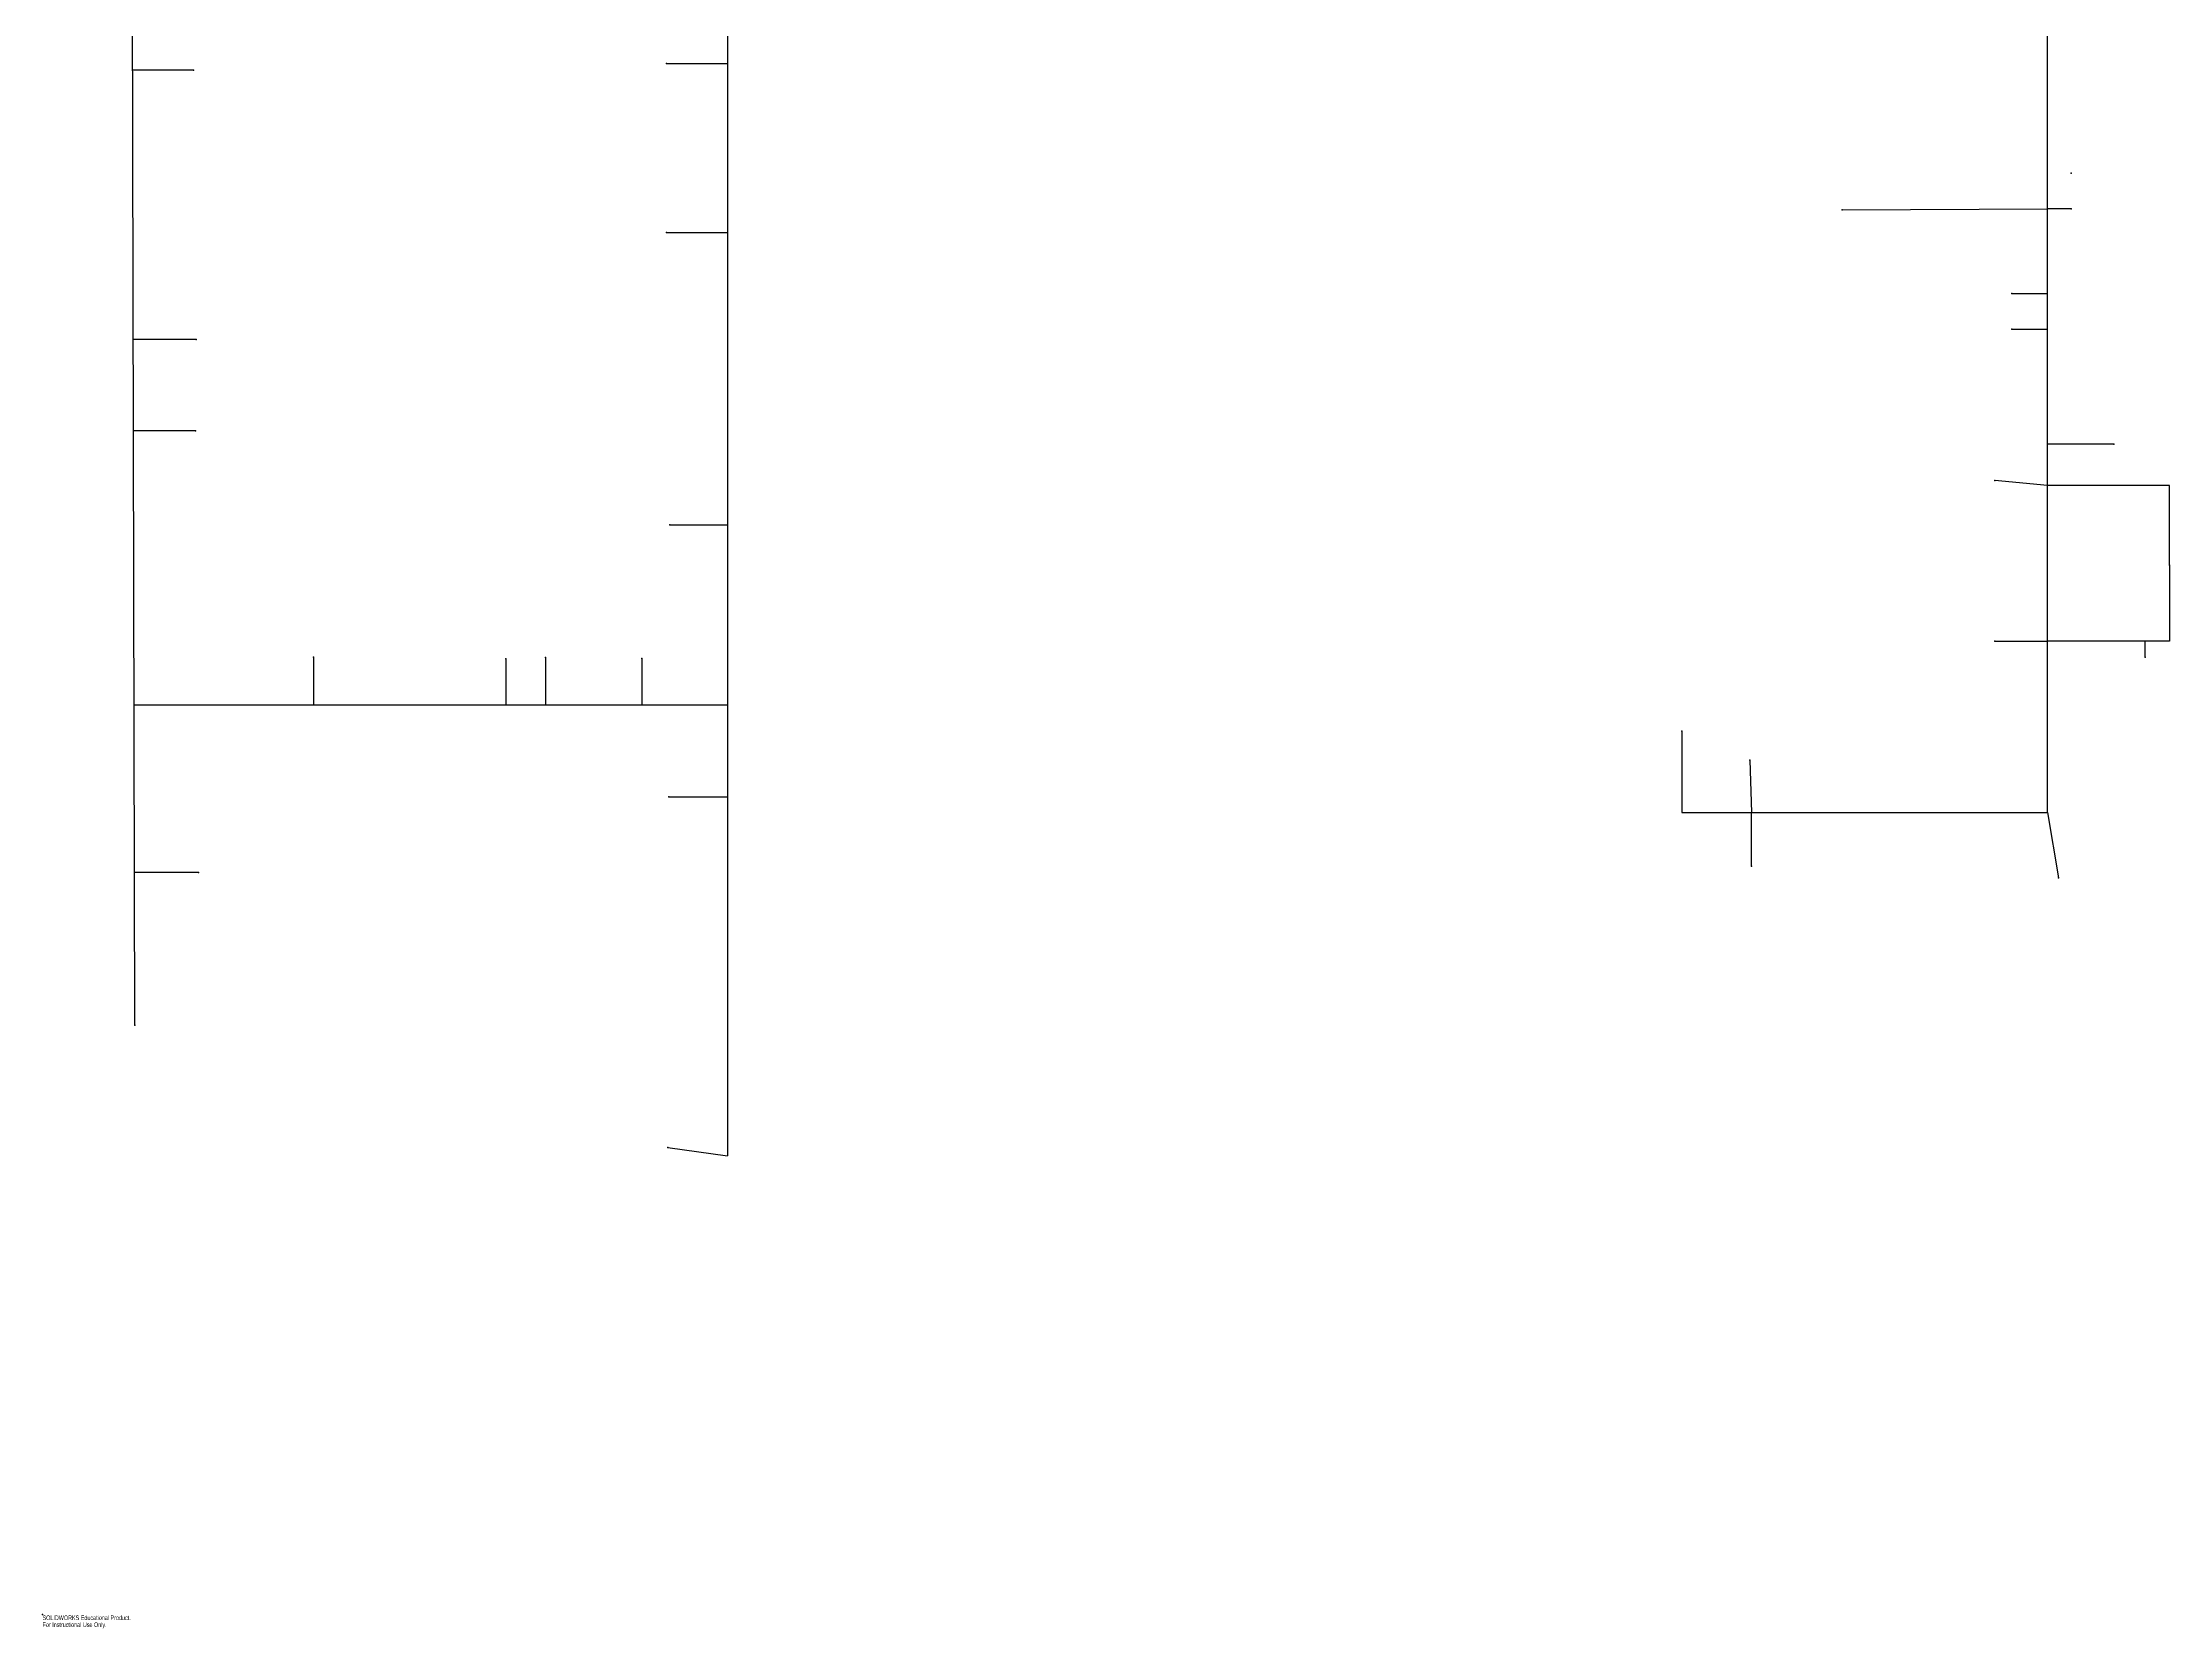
# Model space of a CAD drawing. Header units: inches. Extents: x 0 to 100, y -1 to 130.
# Drawn here: x 0 to 87.5, y -0.6 to 64.6 of the extents above; entities that cross this region are included whole.
import ezdxf

# ---------------------------------------------------------------- set-up
doc = ezdxf.new("R2010")
doc.units = ezdxf.units.IN
doc.header["$MEASUREMENT"] = 0
doc.header["$PDSIZE"] = -1
doc.styles.add('SLDTEXTSTYLE0', font='TXT', dxfattribs={"width": 0.7})

msp = doc.modelspace()

# ---------------------------------------------------------------- linework, layer by layer
at = {"color": 7, "linetype": 'Continuous'}
for p, q in [((3.798, 24.231), (3.61, 110.767)), ((28.166, 101.369), (28.166, 18.854)), ((82.46, 32.971), (82.46, 86.184)), ((6.204, 63.483), (3.713, 63.483)), ((25.658, 63.751), (28.166, 63.751)), ((74.019, 57.735), (82.46, 57.783)), ((83.432, 57.783), (82.46, 57.783)), ((25.658, 56.811), (28.166, 56.811)), ((80.992, 54.305), (82.46, 54.305)), ((80.992, 52.84), (82.46, 52.84)), ((6.32, 52.404), (3.737, 52.404)), ((6.297, 48.659), (3.745, 48.659)), ((85.187, 48.102), (82.46, 48.102)), ((82.46, 46.41), (80.295, 46.608)), ((87.473, 46.41), (82.46, 46.41)), ((87.473, 43.132), (87.473, 46.41)), ((25.803, 44.787), (28.166, 44.787)), ((87.473, 43.132), (87.473, 40.01)), ((80.295, 40.01), (82.46, 40.01)), ((87.473, 40.01), (82.46, 40.01)), ((86.469, 39.347), (86.469, 40.01)), ((11.144, 39.349), (11.144, 37.377)), ((19.052, 39.287), (19.052, 37.377)), ((20.682, 39.332), (20.682, 37.377)), ((24.65, 39.297), (24.65, 37.377)), ((28.166, 37.377), (3.77, 37.377)), ((67.42, 36.309), (67.42, 32.971)), ((70.209, 35.116), (70.29, 32.971)), ((25.764, 33.608), (28.166, 33.608)), ((67.42, 32.971), (82.46, 32.971)), ((70.29, 30.753), (70.29, 32.971)), ((82.46, 32.971), (82.911, 30.284)), ((6.409, 30.498), (3.785, 30.498)), ((25.713, 19.194), (28.166, 18.854))]:
    msp.add_line(p, q, dxfattribs=at)
for p in [(6.204, 63.483), (25.658, 63.751), (83.432, 59.241), (74.019, 57.735), (83.432, 57.783), (25.658, 56.811), (80.992, 54.305), (80.992, 52.84), (6.32, 52.404), (6.297, 48.659), (85.187, 48.102), (80.295, 46.608), (25.803, 44.787), (87.473, 43.132), (80.295, 40.01), (11.144, 39.349), (19.052, 39.287), (20.682, 39.332), (24.65, 39.297), (86.469, 39.347), (67.42, 36.309), (70.209, 35.116), (25.764, 33.608), (70.29, 30.753), (6.409, 30.498), (82.911, 30.284), (3.798, 24.231), (25.713, 19.194), (0, 0)]:
    msp.add_point(p, dxfattribs=at)

# ---------------------------------------------------------------- texts
at = {"color": 7, "linetype": 'Continuous', "char_height": 0.1903, "attachment_point": 1, "style": 'SLDTEXTSTYLE0'}
for s, insert in [('SOLIDWORKS Educational Product.', (0, -0.04)), ('For Instructional Use Only.', (0, -0.326))]:
    msp.add_mtext(s, dxfattribs=dict(at, insert=insert))

doc.saveas('drawing.dxf')
